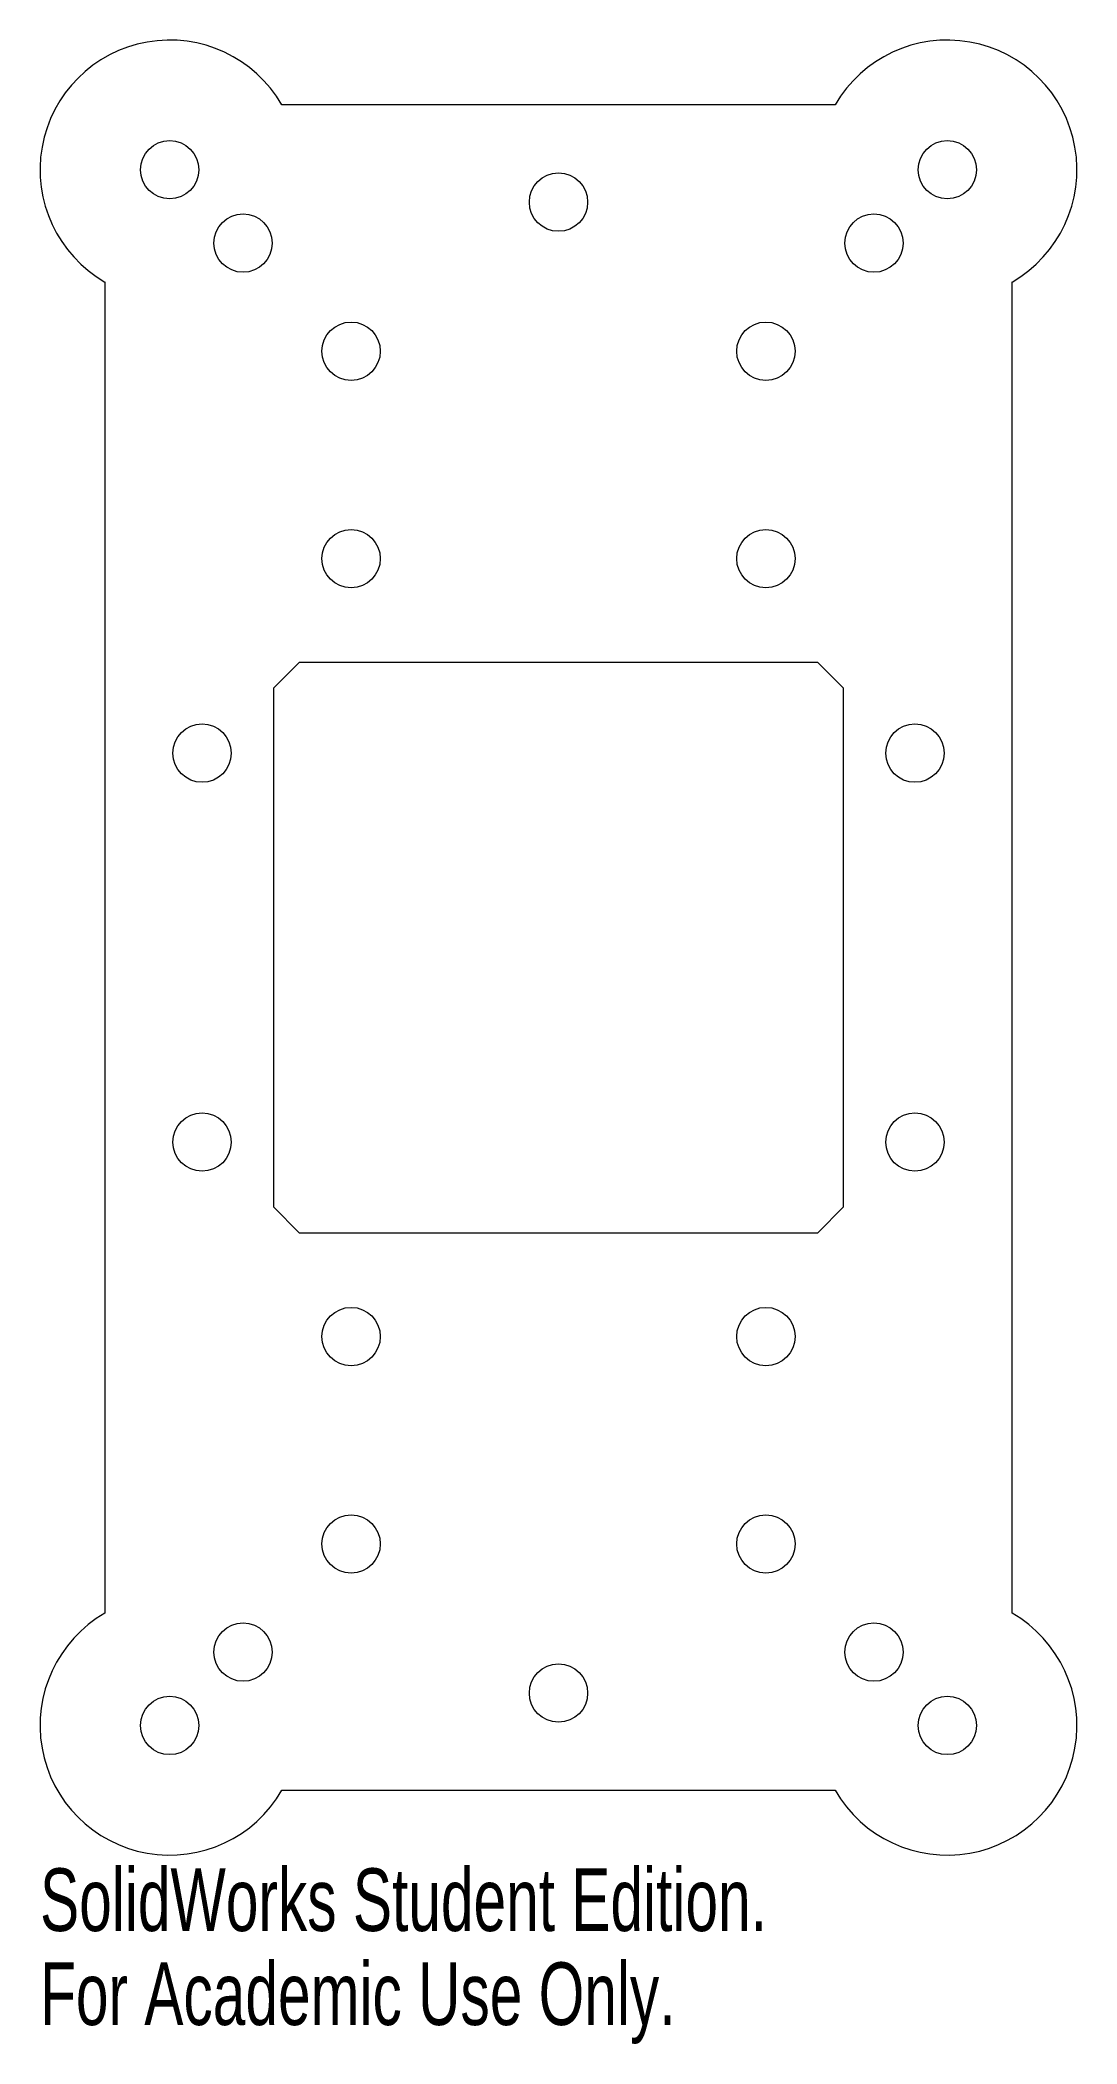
# Model space of a CAD drawing. Header units: millimetres. Extents: x -40 to 40, y -85 to 70.
import ezdxf

# ---------------------------------------------------------------- set-up
doc = ezdxf.new("R2010")
doc.units = ezdxf.units.MM
doc.styles.add('SLDTEXTSTYLE0', font='TXT', dxfattribs={"width": 0.7})

msp = doc.modelspace()

# ---------------------------------------------------------------- linework, layer by layer
at = {"color": 7, "linetype": 'Continuous', "lineweight": 15}
for p, q in [((21.34, 65), (-21.34, 65)), ((-35, 51.34), (-35, -51.34)), ((35, -51.34), (35, 51.34)), ((-20, 22), (-22, 20)), ((20, 22), (-20, 22)), ((22, 20), (20, 22)), ((-22, 20), (-22, -20)), ((22, -20), (22, 20)), ((-22, -20), (-20, -22)), ((20, -22), (22, -20)), ((-20, -22), (20, -22)), ((-21.34, -65), (21.34, -65))]:
    msp.add_line(p, q, dxfattribs=at)
for centre in [(-30, 60), (30, 60), (0, 57.5), (-24.34, 54.34), (24.34, 54.34), (-16, 46), (16, 46), (-16, 30), (16, 30), (-27.5, 15), (27.5, 15), (-27.5, -15), (27.5, -15), (-16, -30), (16, -30), (-16, -46), (16, -46), (-24.34, -54.34), (24.34, -54.34), (0, -57.5), (-30, -60), (30, -60)]:
    msp.add_circle(centre, 2.25, dxfattribs=at)
for centre, start, end in [((-30, 60), 30, 240), ((30, 60), 300, 150), ((-30, -60), 120, 330), ((30, -60), 210, 60)]:
    msp.add_arc(centre, 10, start, end, dxfattribs=at)

# ---------------------------------------------------------------- texts
at = {"color": 7, "linetype": 'Continuous', "char_height": 4.8336, "attachment_point": 1, "style": 'SLDTEXTSTYLE0'}
for s, insert in [('SolidWorks Student Edition.', (-40, -71.02)), ('For Academic Use Only.', (-40, -78.27))]:
    msp.add_mtext(s, dxfattribs=dict(at, insert=insert))

doc.saveas('drawing.dxf')
